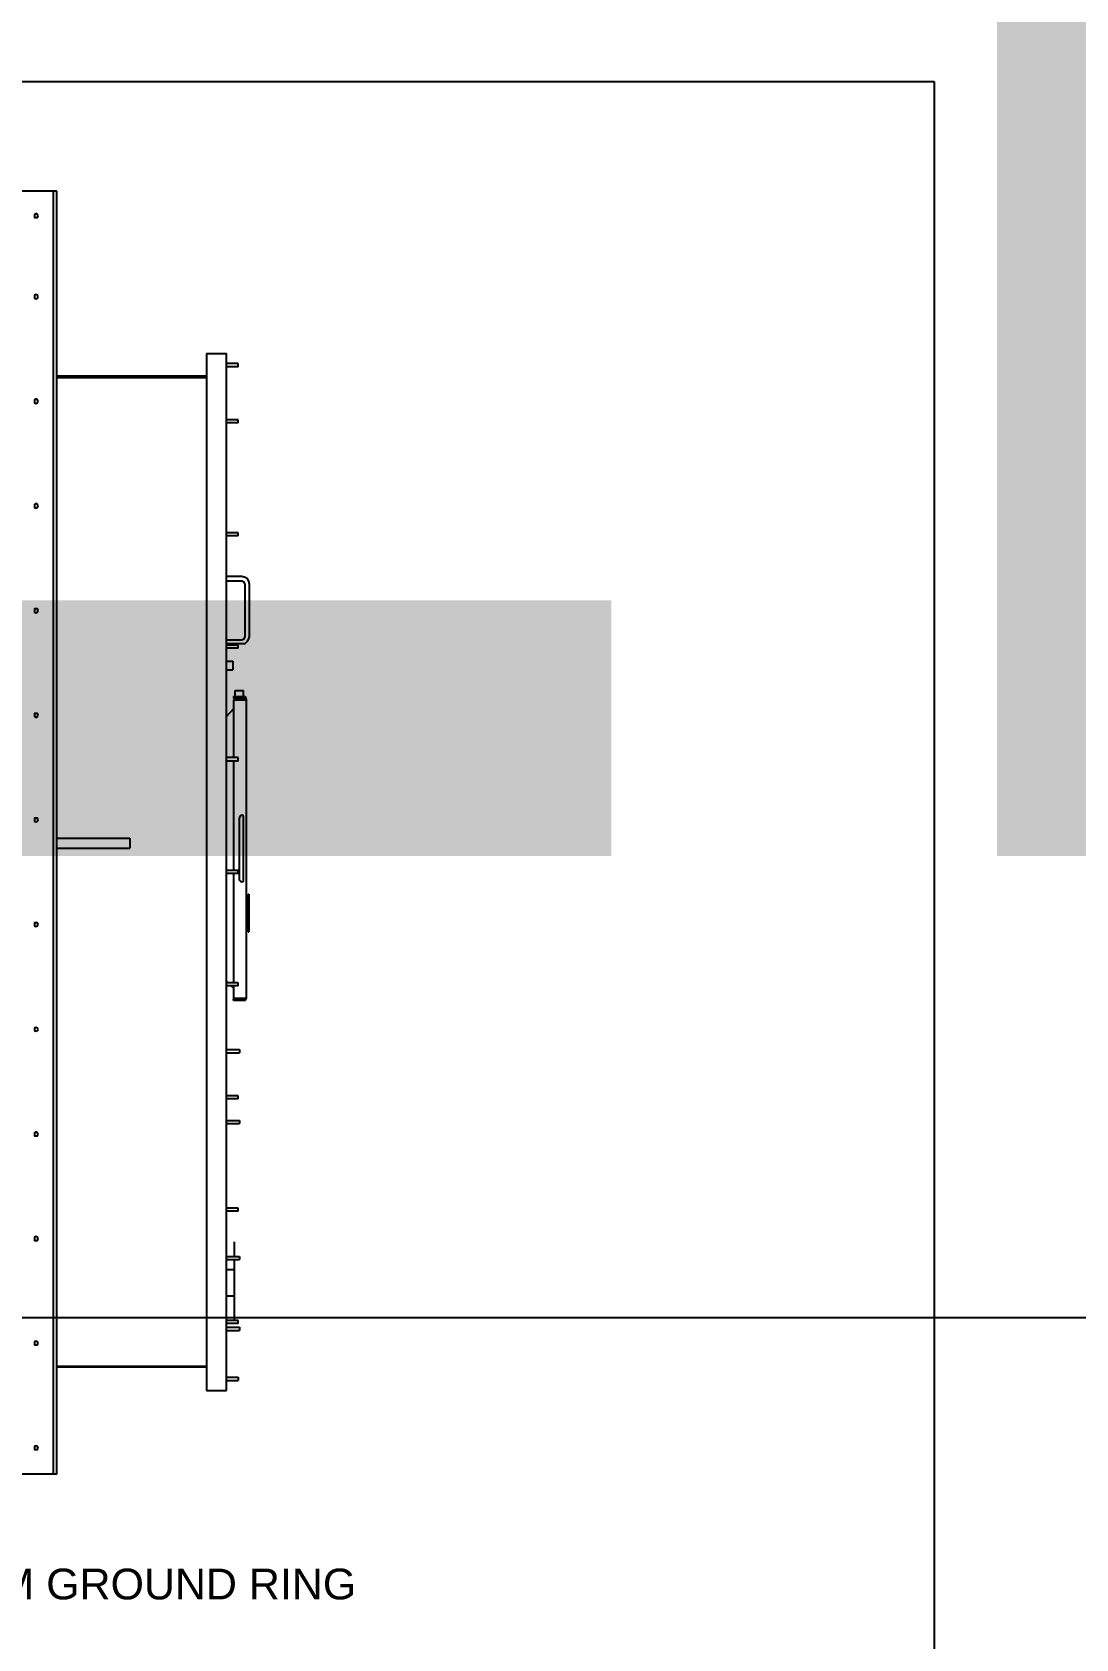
# Model space of a CAD drawing. Header units: feet. Extents: x -17 to 453, y -41 to 31.
# Drawn here: x 34.71 to 38.11, y 15.45 to 20.68 of the extents above; entities that cross this region are included whole.
import ezdxf
from ezdxf import colors
from ezdxf.entities.mleader import LeaderData, LeaderLine
from ezdxf.enums import TextEntityAlignment as Align
from ezdxf.math import Vec2, Vec3

# ---------------------------------------------------------------- set-up
doc = ezdxf.new("R2018")
doc.units = ezdxf.units.FT
doc.header["$MEASUREMENT"] = 0
doc.layers.add('E-DETL', color=1, linetype='Continuous')
doc.layers.add('G-ANNO-TEXT', color=1, linetype='Continuous')
doc.styles.add('NEI-A', font='arial.ttf')
doc.styles.get("Standard").update_dxf_attribs({"font": 'arial.ttf'})

# ---------------------------------------------------------------- blocks, each defined once
blk = doc.blocks.new('DETAIL_TITLE')
at = {"style": 'NEI-A', "flags": 8}
blk.add_attdef('#', text='', height=0.2, dxfattribs=at).set_placement((0.5922, -0.5109), align=Align.MIDDLE_CENTER)
at = {"lineweight": 30, "style": '', "flags": 104}
blk.add_attdef('DETAIL_TITLE', text='', height=0.2, dxfattribs=at).set_placement((0.9099, -0.5251), align=Align.BOTTOM_LEFT)
at = {"style": 'NEI-A'}
for tag, p in [('SCALE:', (0.9386, -0.7379)), ('1"_=_', (1.5474, -0.7379))]:
    blk.add_attdef(tag, text='', height=0.1, dxfattribs=at).set_placement(p, align=Align.BOTTOM_LEFT)

msp = doc.modelspace()

# ---------------------------------------------------------------- linework, layer by layer
at = {"layer": 'Defpoints'}
for points in [[(0.30977, 20.51939), (37.64417, 20.51939)], [(37.64417, 20.51939), (37.64417, 10.57905)]]:
    msp.add_lwpolyline(points, dxfattribs=at)
at = {"layer": 'E-DETL', "linetype": 'Continuous'}
for p, q in [((34.78902, 20.1624), (34.56138, 20.1624)), ((34.78902, 15.98995), (34.06859, 15.98995))]:
    msp.add_line(p, q, dxfattribs=at)
for points in [[(34.77901, 15.98995), (34.77901, 20.1624)], [(34.78902, 15.98995), (34.78902, 20.1624)], [(34.72898, 20.08236), (34.72648, 20.08736), (34.72148, 20.08986), (34.71648, 20.08736), (34.71648, 20.07735), (34.72648, 20.07735), (34.72898, 20.08236)], [(34.72898, 19.8197), (34.72648, 19.8247), (34.72148, 19.82721), (34.71648, 19.8247), (34.71648, 19.8147), (34.72148, 19.8122), (34.72648, 19.8147), (34.72898, 19.8197)], [(35.27681, 19.63459), (35.34184, 19.63459)], [(35.27681, 19.63459), (35.27681, 16.26261)], [(35.34184, 16.26261), (35.34184, 19.63459)], [(35.37937, 19.60207), (35.34184, 19.60207)], [(35.37937, 19.59207), (35.37937, 19.60207)], [(34.78902, 19.56205), (35.27681, 19.56205)], [(34.78902, 19.55705), (35.27681, 19.55705)], [(35.37937, 19.59207), (35.34184, 19.59207)], [(34.72898, 19.4795), (34.72648, 19.4845), (34.72148, 19.48701), (34.71648, 19.4845), (34.71648, 19.4745), (34.72148, 19.472), (34.72648, 19.4745), (34.72898, 19.4795)], [(35.37937, 19.41947), (35.34184, 19.41947)], [(35.37937, 19.40946), (35.34184, 19.40946)], [(35.37937, 19.40946), (35.37937, 19.41947)], [(34.72898, 19.1393), (34.72648, 19.1443), (34.72148, 19.14681), (34.71648, 19.1443), (34.71648, 19.1343), (34.72148, 19.1318), (34.72648, 19.1343), (34.72898, 19.1393)], [(35.37937, 19.05175), (35.34184, 19.05175)], [(35.37937, 19.04174), (35.34184, 19.04174)], [(35.37937, 19.04174), (35.37937, 19.05175)], [(35.39187, 18.90917), (35.34184, 18.90917)], [(35.39187, 18.89416), (35.34184, 18.89416)], [(35.41689, 18.88415), (35.41439, 18.89416), (35.40938, 18.90166), (35.40188, 18.90666), (35.39187, 18.90917)], [(35.40188, 18.88415), (35.39938, 18.89165), (35.39187, 18.89416)], [(35.40188, 18.71405), (35.40188, 18.88415)], [(35.41689, 18.71405), (35.41689, 18.88415)], [(34.72898, 18.7991), (34.72648, 18.8041), (34.71648, 18.8041), (34.71648, 18.7941), (34.72148, 18.7916), (34.72648, 18.7941), (34.72898, 18.7991)], [(35.39187, 18.70404), (35.39938, 18.70655), (35.40188, 18.71405)], [(35.40188, 18.69154), (35.40938, 18.69904), (35.41439, 18.70655), (35.41689, 18.71405)], [(35.34184, 18.70404), (35.39187, 18.70404)], [(35.34184, 18.69154), (35.40188, 18.69154)], [(35.37937, 18.68653), (35.34184, 18.68653)], [(35.37937, 18.67653), (35.34184, 18.67653)], [(35.37937, 18.67653), (35.37937, 18.68653)], [(35.34184, 18.634), (35.36186, 18.634)], [(35.34184, 18.60649), (35.36186, 18.60649)], [(35.36186, 18.634), (35.36186, 18.60649)], [(35.36436, 18.51894), (35.39938, 18.51894)], [(35.36436, 18.51894), (35.36436, 18.51393)], [(35.36436, 18.51393), (35.39938, 18.51393)], [(35.36436, 18.50893), (35.40688, 18.50893)], [(35.36436, 18.50893), (35.36436, 18.32132)], [(35.36936, 18.53895), (35.39688, 18.53895)], [(35.36936, 18.51894), (35.36936, 18.53895)], [(35.39688, 18.51894), (35.39688, 18.53895)], [(35.39938, 18.51894), (35.39938, 18.51393)], [(35.40688, 18.50893), (35.40438, 18.51643), (35.39938, 18.51894)], [(35.40438, 18.50893), (35.39938, 18.51393)], [(35.40688, 17.53836), (35.40688, 18.50893)], [(34.72898, 18.4589), (34.72648, 18.4639), (34.71648, 18.4639), (34.71648, 18.4539), (34.72148, 18.4514), (34.72648, 18.4539), (34.72898, 18.4589)], [(35.36436, 18.47891), (35.34184, 18.4539)], [(35.37937, 18.32132), (35.34184, 18.32132)], [(35.37937, 18.30881), (35.34184, 18.30881)], [(35.36436, 18.30881), (35.36436, 17.9536)], [(35.37937, 18.30881), (35.37937, 18.32132)], [(35.39688, 18.13121), (35.39187, 18.13371), (35.38687, 18.13121), (35.38437, 18.1262)], [(34.72898, 18.1187), (34.72648, 18.1237), (34.71648, 18.1237), (34.71648, 18.1137), (34.72148, 18.1112), (34.72648, 18.1137), (34.72898, 18.1187)], [(35.38437, 17.92108), (35.38687, 17.91858), (35.39187, 17.91608), (35.39688, 17.91858), (35.39688, 18.13121)], [(35.38437, 17.92108), (35.38437, 18.1262)], [(34.78902, 18.05866), (35.02666, 18.05866)], [(35.02666, 18.05866), (35.02666, 18.02615)], [(34.78902, 18.02615), (35.02666, 18.02615)], [(35.37937, 17.9536), (35.34184, 17.9536)], [(35.37937, 17.9436), (35.34184, 17.9436)], [(35.36436, 17.9436), (35.36436, 17.58839)], [(35.37937, 17.9436), (35.37937, 17.9536)], [(35.41189, 17.87606), (35.41439, 17.87606)], [(35.41189, 17.87606), (35.41189, 17.75349)], [(35.41439, 17.87606), (35.41439, 17.75349)], [(35.40688, 17.85855), (35.41189, 17.85855)], [(34.72898, 17.7785), (34.72648, 17.7835), (34.71648, 17.7835), (34.71648, 17.7735), (34.72148, 17.771), (34.72648, 17.7735), (34.72898, 17.7785)], [(35.40688, 17.7735), (35.41189, 17.7735)], [(35.41189, 17.81602), (35.41439, 17.81602)], [(35.41189, 17.81352), (35.41439, 17.81352)], [(35.41189, 17.75349), (35.41439, 17.75349)], [(35.34184, 17.59339), (35.34685, 17.58839)], [(35.37937, 17.58839), (35.34184, 17.58839)], [(35.37937, 17.57838), (35.34184, 17.57838)], [(35.35685, 17.57838), (35.36436, 17.57088)], [(35.36436, 17.57838), (35.36436, 17.53836)], [(35.37937, 17.57838), (35.37937, 17.58839)], [(35.36436, 17.53836), (35.40688, 17.53836)], [(35.36436, 17.53085), (35.36436, 17.53586)], [(35.39938, 17.53586), (35.36436, 17.53586)], [(35.39938, 17.53085), (35.36436, 17.53085)], [(35.39938, 17.53085), (35.40438, 17.53336), (35.40688, 17.53836)], [(35.39938, 17.53586), (35.40438, 17.53836)], [(35.39938, 17.53085), (35.39938, 17.53586)], [(34.72898, 17.4358), (34.72648, 17.4408), (34.72148, 17.4433), (34.71648, 17.4408), (34.71648, 17.4333), (34.72148, 17.4308), (34.72648, 17.4333), (34.72898, 17.4358)], [(35.34184, 17.37076), (35.38437, 17.37076)], [(35.34184, 17.36075), (35.38437, 17.36075)], [(35.38437, 17.37076), (35.38437, 17.36075)], [(35.37937, 17.22067), (35.34184, 17.22067)], [(35.37937, 17.21067), (35.34184, 17.21067)], [(35.37937, 17.21067), (35.37937, 17.22067)], [(35.34184, 17.14062), (35.38437, 17.14062)], [(35.38437, 17.14062), (35.38437, 17.13062)], [(34.72898, 17.0956), (34.72648, 17.1006), (34.72148, 17.1031), (34.71648, 17.1006), (34.71648, 17.0906), (34.72648, 17.0906), (34.72898, 17.0956)], [(35.34184, 17.13062), (35.38437, 17.13062)], [(35.37937, 16.85546), (35.34184, 16.85546)], [(35.37937, 16.84545), (35.34184, 16.84545)], [(35.37937, 16.84545), (35.37937, 16.85546)], [(34.72898, 16.7554), (34.72648, 16.7604), (34.72148, 16.7629), (34.71648, 16.7604), (34.71648, 16.75039), (34.72648, 16.75039), (34.72898, 16.7554)], [(35.36686, 16.74539), (35.36686, 16.69786)], [(35.34184, 16.69786), (35.38437, 16.69786)], [(35.34184, 16.68786), (35.38437, 16.68786)], [(35.36686, 16.68786), (35.36686, 16.49024)], [(35.38437, 16.69786), (35.38437, 16.68786)], [(35.34184, 16.65534), (35.36686, 16.65534)], [(35.34184, 16.57029), (35.36686, 16.57029)], [(35.37937, 16.49024), (35.34184, 16.49024)], [(35.37937, 16.48024), (35.34184, 16.48024)], [(35.34184, 16.46773), (35.38437, 16.46773)], [(35.37937, 16.48024), (35.37937, 16.49024)], [(35.38437, 16.46773), (35.38437, 16.45772)], [(34.72898, 16.4152), (34.72648, 16.4202), (34.72148, 16.4227), (34.71648, 16.4202), (34.71648, 16.41019), (34.72648, 16.41019), (34.72898, 16.4152)], [(35.34184, 16.45772), (35.38437, 16.45772)], [(35.27681, 16.34015), (34.78902, 16.34015)], [(35.27681, 16.33765), (34.78902, 16.33765)], [(35.34184, 16.30513), (35.37937, 16.30513)], [(35.37937, 16.30513), (35.37937, 16.29513)], [(35.27681, 16.26261), (35.34184, 16.26261)], [(35.34184, 16.29513), (35.37937, 16.29513)], [(34.72898, 16.075), (34.72648, 16.08), (34.72148, 16.0825), (34.71648, 16.08), (34.71648, 16.06999), (34.72648, 16.06999), (34.72898, 16.075)]]:
    msp.add_lwpolyline(points, dxfattribs=at)

# ---------------------------------------------------------------- block references
at = {"layer": 'G-ANNO-TEXT'}
ref = msp.add_blockref('DETAIL_TITLE', (9.90128, 25.73156), dxfattribs=at)
lines = msp.add_mtext('{\\LSTEEL SUPPORT POST GROUNDING (ABOVE GROUND)}', dxfattribs={"layer": '0', "insert": (10.81118, 25.50642), "char_height": 7.5055471, "attachment_point": 1})
ref.add_attrib('DETAIL_TITLE', '', (10.81118, 25.50642)).embed_mtext(lines)
ref = msp.add_blockref('DETAIL_TITLE', (9.90128, 15.51621), dxfattribs=at)
lines = msp.add_mtext('{\\LSTEEL SUPPORT POST GROUNDING (BELOW GRADE)}', dxfattribs={"layer": '0', "insert": (10.81118, 15.29107), "char_height": 7.5055471, "attachment_point": 1})
ref.add_attrib('DETAIL_TITLE', '', (10.81118, 15.29107)).embed_mtext(lines)

# ---------------------------------------------------------------- next in the draw order: leaders
ml = msp.add_multileader_mtext('Standard', dxfattribs=at)
ml.set_content('#2/0 AWG CU FROM GROUND RING', color=256, style='NEI-A')
ml.set_leader_properties()
ml.build(insert=Vec2(0, 0))
ml.multileader.update_dxf_attribs({"dogleg_length": 0.20776, "arrow_head_size": 0.15582})
ctx = ml.context
ctx.base_point, ctx.char_height, ctx.arrow_head_size, ctx.landing_gap_size, ctx.plane_origin = Vec3(33.31877, 15.63189), 0.1, 0.15582, 0.06233, Vec3(35.33571, 18.70112)
notes = []
notes.append((ctx, [(1, (1, 1, 0), (33.13179, 15.63189), (1, 0), 0.18698, [(0, [(32.78687, 15.82243)], 0, [])])]))
ctx.mtext.insert, ctx.mtext.width, ctx.mtext.defined_height, ctx.mtext.line_spacing_style, ctx.mtext.flow_direction = Vec3(33.3811, 15.68275), 2.3750791, 0.41333, 2, 5
ctx.mtext.has_bg_fill, ctx.mtext.bg_color, ctx.mtext.bg_scale_factor, ctx.mtext.bg_transparency, ctx.mtext.use_window_bg_color = 1, -1073741824, 1.5, 0, 1
for ctx, leaders in notes:
    for number, flags, end, landing, length, lines in leaders:
        leader = LeaderData()
        leader.index, (leader.has_last_leader_line, leader.has_dogleg_vector, leader.attachment_direction) = number, flags
        leader.last_leader_point, leader.dogleg_vector, leader.dogleg_length = Vec3(end), Vec3(landing), length
        for number, points, colour, breaks in lines:
            line = LeaderLine()
            line.index, line.vertices, line.color, line.breaks = number, Vec3.list(points), colors.encode_raw_color(colour), breaks
            leader.lines.append(line)
        ctx.leaders.append(leader)

doc.saveas('drawing.dxf')
